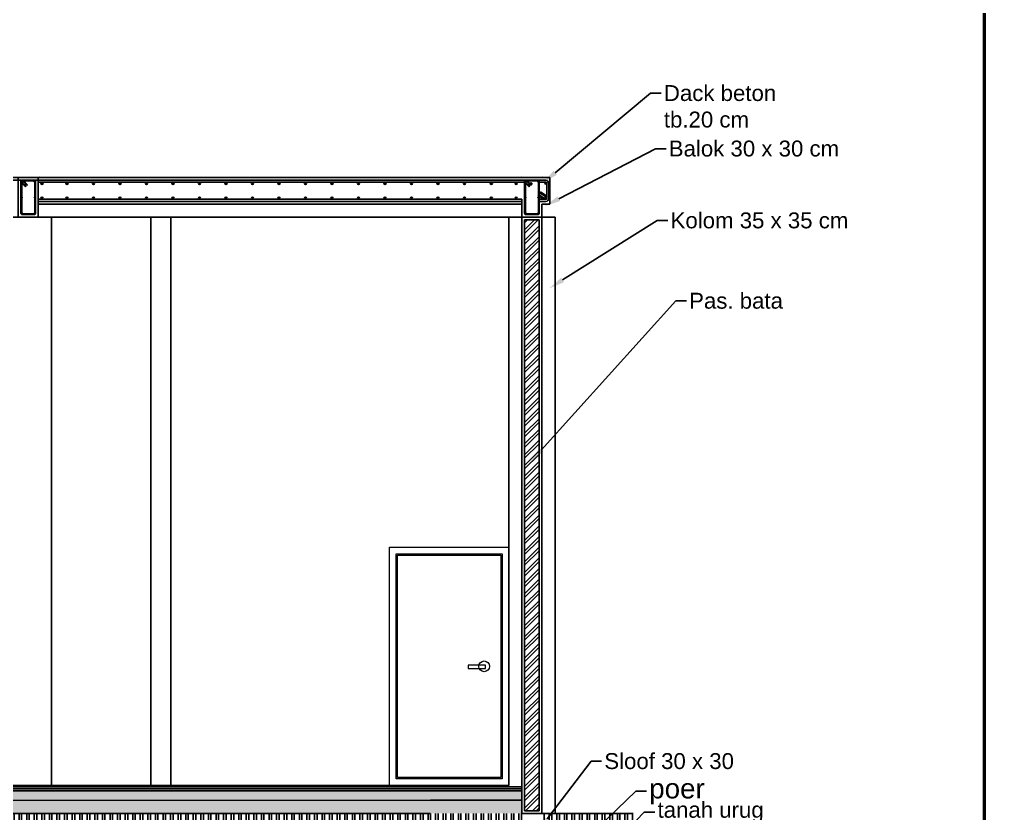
# Model space of a CAD drawing. Header units: centimetres. Extents: x -377343 to 693706, y 194584 to 813780.
# Drawn here: x 188999 to 189738, y 499347 to 499946 of the extents above; entities that cross this region are included whole.
import ezdxf
from ezdxf import colors
from ezdxf.entities.mleader import LeaderData, LeaderLine
from ezdxf.math import Vec2, Vec3

# ---------------------------------------------------------------- set-up
doc = ezdxf.new("R2010")
doc.units = ezdxf.units.CM
for name, color, linetype in [('bangunan', 40, 'Continuous'), ('Layer1', 7, 'Continuous'), ('PIPA', 11, 'Continuous')]:
    doc.layers.add(name, color=color, linetype=linetype)
doc.layers.add('KUZEN', color=130, linetype='Continuous', lineweight=9)
doc.layers.add('Legenda', color=252, linetype='Continuous', lineweight=20)
doc.styles.get("Standard").update_dxf_attribs({"font": 'arial.ttf'})
doc.linetypes.add('BATTING', pattern='A,0.00254,-2.54,[134,ltypeshp.shx,S=2.54,R=0,X=-2.54,Y=0],-5.08,[134,ltypeshp.shx,S=2.54,R=180,X=2.54,Y=0],-2.54', length=10.16254)

msp = doc.modelspace()

# ---------------------------------------------------------------- hatches: boundary and pattern name
at = {"layer": 'bangunan'}
h = msp.add_hatch(color=256, dxfattribs=at)
h.dxf.hatch_style = 1
h.paths.add_polyline_path([(189000.573, 499823.888, 1), (189001.573, 499823.888, 1)])
h = msp.add_hatch(color=256, dxfattribs=at)
h.dxf.hatch_style = 1
h.paths.add_polyline_path([(189000.573, 499823.888, 1), (189001.573, 499823.888, 1)])
h = msp.add_hatch(color=256, dxfattribs=at)
h.dxf.hatch_style = 1
h.paths.add_polyline_path([(189000.573, 499823.888, 1), (189001.573, 499823.888, 1)])
h = msp.add_hatch(color=256, dxfattribs=at)
h.dxf.hatch_style = 1
h.paths.add_polyline_path([(189010.373, 499823.888, -1), (189009.373, 499823.888, -1)])
h = msp.add_hatch(color=256, dxfattribs=at)
h.dxf.hatch_style = 1
h.paths.add_polyline_path([(189010.373, 499823.888, -1), (189009.373, 499823.888, -1)])
h = msp.add_hatch(color=256, dxfattribs=at)
h.dxf.hatch_style = 1
h.paths.add_polyline_path([(189380.644, 499823.888, 1), (189381.644, 499823.888, 1)])
h = msp.add_hatch(color=256, dxfattribs=at)
h.dxf.hatch_style = 1
h.paths.add_polyline_path([(189380.644, 499823.888, 1), (189381.644, 499823.888, 1)])
h = msp.add_hatch(color=256, dxfattribs=at)
h.dxf.hatch_style = 1
h.paths.add_polyline_path([(189380.644, 499823.888, 1), (189381.644, 499823.888, 1)])
h = msp.add_hatch(color=256, dxfattribs=at)
h.dxf.hatch_style = 1
h.paths.add_polyline_path([(189390.444, 499823.888, -1), (189389.444, 499823.888, -1)])
h = msp.add_hatch(color=256, dxfattribs=at)
h.dxf.hatch_style = 1
h.paths.add_polyline_path([(189390.444, 499823.888, -1), (189389.444, 499823.888, -1)])
h = msp.add_hatch(color=256, dxfattribs=at)
h.dxf.hatch_style = 1
h.paths.add_polyline_path([(189000.592, 499811.956, -1), (189001.592, 499811.956, -1)])
h = msp.add_hatch(color=256, dxfattribs=at)
h.dxf.hatch_style = 1
h.paths.add_polyline_path([(189010.392, 499811.956, 1), (189009.392, 499811.956, 1)])
h = msp.add_hatch(color=256, dxfattribs=at)
h.dxf.hatch_style = 1
h.paths.add_polyline_path([(189380.662, 499811.956, -1), (189381.662, 499811.956, -1)])
h = msp.add_hatch(color=256, dxfattribs=at)
h.dxf.hatch_style = 1
h.paths.add_polyline_path([(189390.462, 499811.956, 1), (189389.462, 499811.956, 1)])
h = msp.add_hatch(color=256, dxfattribs=at)
h.dxf.hatch_style = 1
h.paths.add_polyline_path([(189000.573, 499800.088, -1), (189001.573, 499800.088, -1)])
h = msp.add_hatch(color=256, dxfattribs=at)
h.dxf.hatch_style = 1
h.paths.add_polyline_path([(189010.373, 499800.088, 1), (189009.373, 499800.088, 1)])
h = msp.add_hatch(color=256, dxfattribs=at)
h.dxf.hatch_style = 1
h.paths.add_polyline_path([(189380.644, 499800.088, -1), (189381.644, 499800.088, -1)])
h = msp.add_hatch(color=256, dxfattribs=at)
h.dxf.hatch_style = 1
h.paths.add_polyline_path([(189390.444, 499800.088, 1), (189389.444, 499800.088, 1)])
at = {"layer": 'Layer1'}
h = msp.add_hatch(color=256, dxfattribs=at)
h.dxf.hatch_style = 1
h.paths.add_polyline_path([(189015.113, 499822.588, 1), (189016.713, 499822.588, 1)])
h = msp.add_hatch(color=256, dxfattribs=at)
h.dxf.hatch_style = 1
h.paths.add_polyline_path([(189035.551, 499822.588, -1), (189033.951, 499822.588, -1)])
h = msp.add_hatch(color=256, dxfattribs=at)
h.dxf.hatch_style = 1
h.paths.add_polyline_path([(189055.551, 499822.588, -1), (189053.951, 499822.588, -1)])
h = msp.add_hatch(color=256, dxfattribs=at)
h.dxf.hatch_style = 1
h.paths.add_polyline_path([(189075.551, 499822.588, -1), (189073.951, 499822.588, -1)])
h = msp.add_hatch(color=256, dxfattribs=at)
h.dxf.hatch_style = 1
h.paths.add_polyline_path([(189095.551, 499822.588, -1), (189093.951, 499822.588, -1)])
h = msp.add_hatch(color=256, dxfattribs=at)
h.dxf.hatch_style = 1
h.paths.add_polyline_path([(189115.551, 499822.588, -1), (189113.951, 499822.588, -1)])
h = msp.add_hatch(color=256, dxfattribs=at)
h.dxf.hatch_style = 1
h.paths.add_polyline_path([(189135.551, 499822.588, -1), (189133.951, 499822.588, -1)])
h = msp.add_hatch(color=256, dxfattribs=at)
h.dxf.hatch_style = 1
h.paths.add_polyline_path([(189155.551, 499822.588, -1), (189153.951, 499822.588, -1)])
h = msp.add_hatch(color=256, dxfattribs=at)
h.dxf.hatch_style = 1
h.paths.add_polyline_path([(189175.551, 499822.588, -1), (189173.951, 499822.588, -1)])
h = msp.add_hatch(color=256, dxfattribs=at)
h.dxf.hatch_style = 1
h.paths.add_polyline_path([(189195.551, 499822.588, -1), (189193.951, 499822.588, -1)])
h = msp.add_hatch(color=256, dxfattribs=at)
h.dxf.hatch_style = 1
h.paths.add_polyline_path([(189215.551, 499822.588, -1), (189213.951, 499822.588, -1)])
h = msp.add_hatch(color=256, dxfattribs=at)
h.dxf.hatch_style = 1
h.paths.add_polyline_path([(189235.551, 499822.588, -1), (189233.951, 499822.588, -1)])
h = msp.add_hatch(color=256, dxfattribs=at)
h.dxf.hatch_style = 1
h.paths.add_polyline_path([(189255.551, 499822.588, -1), (189253.951, 499822.588, -1)])
h = msp.add_hatch(color=256, dxfattribs=at)
h.dxf.hatch_style = 1
h.paths.add_polyline_path([(189275.551, 499822.588, -1), (189273.951, 499822.588, -1)])
h = msp.add_hatch(color=256, dxfattribs=at)
h.dxf.hatch_style = 1
h.paths.add_polyline_path([(189295.551, 499822.588, -1), (189293.951, 499822.588, -1)])
h = msp.add_hatch(color=256, dxfattribs=at)
h.dxf.hatch_style = 1
h.paths.add_polyline_path([(189315.551, 499822.588, -1), (189313.951, 499822.588, -1)])
h = msp.add_hatch(color=256, dxfattribs=at)
h.dxf.hatch_style = 1
h.paths.add_polyline_path([(189335.551, 499822.588, -1), (189333.951, 499822.588, -1)])
h = msp.add_hatch(color=256, dxfattribs=at)
h.dxf.hatch_style = 1
h.paths.add_polyline_path([(189355.724, 499822.588, -1), (189354.124, 499822.588, -1)])
h = msp.add_hatch(color=256, dxfattribs=at)
h.dxf.hatch_style = 1
h.paths.add_polyline_path([(189374.492, 499822.588, -1), (189372.892, 499822.588, -1)])
h = msp.add_hatch(color=256, dxfattribs=at)
h.dxf.hatch_style = 1
h.paths.add_polyline_path([(189384.331, 499822.262, -1), (189385.631, 499822.262, -1)])
h = msp.add_hatch(color=256, dxfattribs=at)
h.dxf.hatch_style = 1
h.paths.add_polyline_path([(189395.317, 499822.738, 1), (189396.917, 499822.738, 1)])
h = msp.add_hatch(color=256, dxfattribs=at)
h.dxf.hatch_style = 1
h.paths.add_polyline_path([(189395.317, 499822.738, 1), (189396.917, 499822.738, 1)])
h = msp.add_hatch(color=256, dxfattribs=at)
h.dxf.hatch_style = 1
h.paths.add_polyline_path([(189015.113, 499811.388, -1), (189016.713, 499811.388, -1)])
h = msp.add_hatch(color=256, dxfattribs=at)
h.dxf.hatch_style = 1
h.paths.add_polyline_path([(189035.551, 499811.388, 1), (189033.951, 499811.388, 1)])
h = msp.add_hatch(color=256, dxfattribs=at)
h.dxf.hatch_style = 1
h.paths.add_polyline_path([(189055.551, 499811.388, 1), (189053.951, 499811.388, 1)])
h = msp.add_hatch(color=256, dxfattribs=at)
h.dxf.hatch_style = 1
h.paths.add_polyline_path([(189075.551, 499811.388, 1), (189073.951, 499811.388, 1)])
h = msp.add_hatch(color=256, dxfattribs=at)
h.dxf.hatch_style = 1
h.paths.add_polyline_path([(189095.551, 499811.388, 1), (189093.951, 499811.388, 1)])
h = msp.add_hatch(color=256, dxfattribs=at)
h.dxf.hatch_style = 1
h.paths.add_polyline_path([(189115.551, 499811.388, 1), (189113.951, 499811.388, 1)])
h = msp.add_hatch(color=256, dxfattribs=at)
h.dxf.hatch_style = 1
h.paths.add_polyline_path([(189135.551, 499811.388, 1), (189133.951, 499811.388, 1)])
h = msp.add_hatch(color=256, dxfattribs=at)
h.dxf.hatch_style = 1
h.paths.add_polyline_path([(189155.551, 499811.388, 1), (189153.951, 499811.388, 1)])
h = msp.add_hatch(color=256, dxfattribs=at)
h.dxf.hatch_style = 1
h.paths.add_polyline_path([(189175.551, 499811.388, 1), (189173.951, 499811.388, 1)])
h = msp.add_hatch(color=256, dxfattribs=at)
h.dxf.hatch_style = 1
h.paths.add_polyline_path([(189195.551, 499811.388, 1), (189193.951, 499811.388, 1)])
h = msp.add_hatch(color=256, dxfattribs=at)
h.dxf.hatch_style = 1
h.paths.add_polyline_path([(189215.551, 499811.388, 1), (189213.951, 499811.388, 1)])
h = msp.add_hatch(color=256, dxfattribs=at)
h.dxf.hatch_style = 1
h.paths.add_polyline_path([(189235.551, 499811.388, 1), (189233.951, 499811.388, 1)])
h = msp.add_hatch(color=256, dxfattribs=at)
h.dxf.hatch_style = 1
h.paths.add_polyline_path([(189255.551, 499811.388, 1), (189253.951, 499811.388, 1)])
h = msp.add_hatch(color=256, dxfattribs=at)
h.dxf.hatch_style = 1
h.paths.add_polyline_path([(189275.551, 499811.388, 1), (189273.951, 499811.388, 1)])
h = msp.add_hatch(color=256, dxfattribs=at)
h.dxf.hatch_style = 1
h.paths.add_polyline_path([(189295.551, 499811.388, 1), (189293.951, 499811.388, 1)])
h = msp.add_hatch(color=256, dxfattribs=at)
h.dxf.hatch_style = 1
h.paths.add_polyline_path([(189315.551, 499811.388, 1), (189313.951, 499811.388, 1)])
h = msp.add_hatch(color=256, dxfattribs=at)
h.dxf.hatch_style = 1
h.paths.add_polyline_path([(189335.551, 499811.388, 1), (189333.951, 499811.388, 1)])
h = msp.add_hatch(color=256, dxfattribs=at)
h.dxf.hatch_style = 1
h.paths.add_polyline_path([(189355.724, 499811.388, 1), (189354.124, 499811.388, 1)])
h = msp.add_hatch(color=256, dxfattribs=at)
h.dxf.hatch_style = 1
h.paths.add_polyline_path([(189374.492, 499811.388, -1), (189372.892, 499811.388, -1)])
h = msp.add_hatch(color=256, dxfattribs=at)
h.dxf.hatch_style = 1
h.paths.add_polyline_path([(189395.319, 499811.388, -1), (189396.919, 499811.388, -1)])
h = msp.add_hatch(color=256, dxfattribs=at)
h.dxf.hatch_style = 1
h.paths.add_polyline_path([(189395.319, 499811.388, -1), (189396.919, 499811.388, -1)])
h = msp.add_hatch(dxfattribs=at)
h.set_pattern_fill('ANSI32', color=256, scale=0.6)
h.set_pattern_definition([(45, (189142.8116, 493383.524), (-4.041115, 4.041115), []), (45, (189145.506, 493383.524), (-4.041115, 4.041115), [])])
h.paths.add_polyline_path([(189391.044, 499794.988), (189380.044, 499794.988), (189380.044, 499348.988), (189391.044, 499348.988)])
at = {"layer": 'Layer1', "lineweight": 5, "ltscale": 0.5}
h = msp.add_hatch(dxfattribs=at)
h.set_pattern_fill('AR-CONC', color=256, scale=0.09)
h.set_pattern_definition([(50, (187242.812, 493383.524), (16.39662, -1.434518), [1.7145, -18.8595]), (355, (187242.812, 493383.524), (-3.17191, 17.195116), [1.3716, -15.087653]), (100.45144, (187244.178, 493383.404), (13.224712, 15.760598), [1.4571, -16.02812]), (46.1842, (187242.812, 493388.096), (24.397114, -3.78381), [2.57175, -28.28925]), (96.63556, (187244.845, 493387.78), (21.36637, 22.26835), [2.18565, -24.0422]), (351.18415, (187242.812, 493388.096), (21.36637, 22.26835), [2.0574, -22.63138]), (21, (187245.098, 493386.953), (13.645295, -9.203868), [1.7145, -18.8595]), (326, (187245.098, 493386.953), (5.562183, 16.576917), [1.3716, -15.0876]), (71.45144, (187246.235, 493386.186), (19.207478, 7.37305), [1.4571, -16.028094]), (37.5, (187242.8116, 493383.524), (0.2779743, 7.6099535), [0, -14.90472, 0, -15.3162, 0, -15.14475]), (7.5, (187242.812, 493383.524), (6.01377, 9.016252), [0, -8.73252, 0, -14.56182, 0, -5.77215]), (327.5, (187237.714, 493383.524), (12.2031536, -0.515587), [0, -5.715, 0, -17.8308, 0, -23.6601]), (317.5, (187235.428, 493383.524), (13.331626, 2.288384), [0, -7.4295, 0, -11.84148, 0, -16.8021])])
h.paths.add_polyline_path([(187478.044, 499363.988), (187478.044, 499356.988)])
h.paths.add_polyline_path([(189378.044, 499363.988), (187493.044, 499363.988), (187493.044, 499356.988), (189378.044, 499356.988)])
h = msp.add_hatch(dxfattribs=at)
h.set_pattern_fill('AR-SAND', color=256, scale=0.08)
h.set_pattern_definition([(37.5, (187242.8116, 493383.5237), (-0.1280025, 3.9153059), [0, -3.08864, 0, -3.4544, 0, -3.302]), (7.5, (187242.8116, 493383.524), (3.5961863, 5.734601), [0, -1.66624, 0, -2.78384, 0, -1.0668]), (327.5, (187240.3123, 493383.5237), (6.327939, 0.0114975), [0, -1.016, 0, -3.6576, 0, -4.7752]), (317.5, (187240.3123, 493383.524), (6.1084516, 1.7834346), [0, -0.508, 0, -2.39776, 0, -2.7432])])
h.paths.add_polyline_path([(187478.044, 499356.988), (187478.044, 499346.988)])
h.paths.add_polyline_path([(189378.044, 499356.988), (187493.044, 499356.988), (187493.044, 499346.988), (189378.044, 499346.988)])
at = {"layer": 'Layer1'}
h = msp.add_hatch(dxfattribs=at)
h.set_pattern_fill('ANSI32', color=256, scale=0.6, angle=45)
h.set_pattern_definition([(90, (6690.119, 7902.535), (-5.715, 0), []), (90, (6692.024, 7904.44), (-5.715, 0), [])])
h.paths.add_polyline_path([(189378.044, 499346.988), (189308.802, 499346.988), (187493.044, 499346.988), (187493.044, 499316.988), (187500.544, 499316.988), (187500.544, 499246.988), (187525.544, 499246.988), (187525.544, 499316.988), (189308.802, 499316.988), (189345.544, 499316.988), (189345.544, 499246.988), (189370.544, 499246.988), (189370.544, 499316.988), (189378.044, 499316.988)])
h.paths.add_polyline_path([(187478.044, 499346.988), (187408.802, 499346.988), (187408.802, 499316.988), (187445.544, 499316.988), (187445.544, 499246.988), (187470.544, 499246.988), (187470.544, 499316.988), (187478.044, 499316.988)])
h.paths.add_polyline_path([(189461.939, 499346.988), (189393.044, 499346.988), (189393.044, 499316.988), (189400.544, 499316.988), (189400.544, 499246.988), (189425.544, 499246.988), (189425.544, 499316.988), (189461.939, 499316.988)])

# ---------------------------------------------------------------- linework, layer by layer
at = {"linetype": 'Continuous'}
for p, q in [((189013.629, 499827.913), (189013.629, 499827.913)), ((189377.388, 499827.913), (189377.388, 499827.913)), ((189393.7, 499827.913), (189393.7, 499827.913)), ((189377.134, 499347.913, 1114.687), (189377.134, 499347.913, 1114.687)), ((189393.445, 499347.913, 1114.687), (189393.445, 499347.913, 1114.687))]:
    msp.add_line(p, q, dxfattribs=at)
msp.add_lwpolyline([(188997.973, 499796.988), (189012.973, 499796.988), (189012.973, 499826.988), (188997.973, 499826.988)], close=True)
msp.add_lwpolyline([(188997.973, 499796.988), (189012.973, 499796.988), (189012.973, 499826.988), (188997.973, 499826.988)], close=True)
msp.add_lwpolyline([(189378.044, 499810.588), (189378.044, 499796.988), (189393.044, 499796.988), (189393.044, 499806.988)])
msp.add_lwpolyline([(189378.044, 499810.588), (189378.044, 499796.988), (189393.044, 499796.988), (189393.044, 499806.988)])
at = {"layer": 'bangunan'}
for p, q in [((189000.573, 499822.832), (189003.407, 499819.999)), ((189000.573, 499822.832), (189003.407, 499819.999)), ((189000.72, 499823.534), (189003.831, 499820.423)), ((189000.72, 499823.534), (189003.831, 499820.423)), ((189001.427, 499824.241), (189004.538, 499821.13)), ((189001.427, 499824.241), (189004.538, 499821.13)), ((189001.851, 499824.666), (189004.962, 499821.554)), ((189001.851, 499824.666), (189004.962, 499821.554)), ((189380.644, 499822.832), (189383.477, 499819.999)), ((189380.644, 499822.832), (189383.477, 499819.999)), ((189380.79, 499823.534), (189383.902, 499820.423)), ((189380.79, 499823.534), (189383.902, 499820.423)), ((189381.497, 499824.241), (189384.609, 499821.13)), ((189381.497, 499824.241), (189384.609, 499821.13)), ((189381.922, 499824.666), (189385.033, 499821.554)), ((189381.922, 499824.666), (189385.033, 499821.554)), ((189003.831, 499820.423), (189003.407, 499819.999)), ((189004.962, 499821.554), (189004.538, 499821.13)), ((189383.902, 499820.423), (189383.477, 499819.999)), ((189385.033, 499821.554), (189384.609, 499821.13))]:
    msp.add_line(p, q, dxfattribs=at)
for points in [[(189001.073, 499798.988), (189009.873, 499798.988, 0.4142136), (189010.973, 499800.088), (189010.973, 499823.888, 0.4142136), (189009.873, 499824.988), (189001.073, 499824.988, 0.4142136), (188999.973, 499823.888), (188999.973, 499800.088, 0.4142136)], [(189001.073, 499798.988), (189009.873, 499798.988, 0.4142136), (189010.973, 499800.088), (189010.973, 499823.888, 0.4142136), (189009.873, 499824.988), (189001.073, 499824.988, 0.4142136), (188999.973, 499823.888), (188999.973, 499800.088, 0.4142136)], [(189381.144, 499798.988), (189389.944, 499798.988, 0.4142136), (189391.044, 499800.088), (189391.044, 499823.888, 0.4142136), (189389.944, 499824.988), (189381.144, 499824.988, 0.4142136), (189380.044, 499823.888), (189380.044, 499800.088, 0.4142136)], [(189381.144, 499798.988), (189389.944, 499798.988, 0.4142136), (189391.044, 499800.088), (189391.044, 499823.888, 0.4142136), (189389.944, 499824.988), (189381.144, 499824.988, 0.4142136), (189380.044, 499823.888), (189380.044, 499800.088, 0.4142136)]]:
    msp.add_lwpolyline(points, format="xyb", close=True, dxfattribs=at)
for points in [[(189001.073, 499824.388), (189001.073, 499824.388, 0.4142136), (189000.573, 499823.888), (189000.573, 499800.088, 0.4142136), (189001.073, 499799.588), (189009.873, 499799.588, 0.4142136), (189010.373, 499800.088), (189010.373, 499823.888, 0.4142136), (189009.873, 499824.388), (189002.129, 499824.388)], [(189001.073, 499824.388), (189001.073, 499824.388, 0.4142136), (189000.573, 499823.888), (189000.573, 499800.088, 0.4142136), (189001.073, 499799.588), (189009.873, 499799.588, 0.4142136), (189010.373, 499800.088), (189010.373, 499823.888, 0.4142136), (189009.873, 499824.388), (189002.129, 499824.388)], [(189381.144, 499824.388), (189381.144, 499824.388, 0.4142136), (189380.644, 499823.888), (189380.644, 499800.088, 0.4142136), (189381.144, 499799.588), (189389.944, 499799.588, 0.4142136), (189390.444, 499800.088), (189390.444, 499823.888, 0.4142136), (189389.944, 499824.388), (189382.2, 499824.388)], [(189381.144, 499824.388), (189381.144, 499824.388, 0.4142136), (189380.644, 499823.888), (189380.644, 499800.088, 0.4142136), (189381.144, 499799.588), (189389.944, 499799.588, 0.4142136), (189390.444, 499800.088), (189390.444, 499823.888, 0.4142136), (189389.944, 499824.388), (189382.2, 499824.388)]]:
    msp.add_lwpolyline(points, format="xyb", dxfattribs=at)
for centre in [(189001.073, 499823.888), (189381.144, 499823.888)]:
    msp.add_circle(centre, 0.5, dxfattribs=at)
for centre in [(189001.073, 499823.888), (189381.144, 499823.888)]:
    msp.add_arc(centre, 1.1, 45, 180, dxfattribs=at)
at = {"layer": 'KUZEN'}
for points in [[(189368.115, 499367.988), (189278.115, 499367.988), (189278.115, 499547.988), (189368.115, 499547.988)], [(189363.115, 499372.988), (189283.115, 499372.988), (189283.115, 499542.988), (189363.115, 499542.988)], [(189362.115, 499373.988), (189284.115, 499373.988), (189284.115, 499541.988), (189362.115, 499541.988)], [(189350.531, 499459.011), (189337.414, 499459.011), (189337.414, 499456.313), (189350.531, 499456.313)]]:
    msp.add_lwpolyline(points, close=True, dxfattribs=at)
msp.add_circle((189349.546, 499457.988), 4.052, dxfattribs=at)
at = {"layer": 'Layer1'}
for p, q in [((189399.134, 499826.988), (189399.134, 499806.988)), ((189392.122, 499816.14, -1114.687), (189391.663, 499815.485, -1114.687)), ((189396.578, 499812.043, -1114.687), (189391.663, 499815.485, -1114.687)), ((189396.767, 499812.887, -1114.687), (189392.122, 499816.14, -1114.687)), ((189394.472, 499810.588, -1114.687), (189390.286, 499813.519, -1114.687)), ((189390.745, 499814.174, -1114.687), (189390.301, 499813.509, -1114.687)), ((189395.66, 499810.733, -1114.687), (189390.745, 499814.174, -1114.687)), ((189378.044, 499806.988), (189369.134, 499806.988)), ((189399.134, 499806.988), (189393.044, 499806.988)), ((187468.044, 499796.988, 1114.588), (189403.044, 499796.988)), ((189023.044, 499367.988), (189023.044, 499796.988)), ((189098.115, 499367.988), (189098.115, 499796.988)), ((189113.115, 499367.988), (189113.115, 499796.988)), ((189368.115, 499796.988), (189368.115, 499367.988)), ((189393.044, 499346.988), (189393.044, 499796.988)), ((189403.044, 499796.988), (189403.044, 499346.988)), ((187493.044, 499367.988, 1114.687), (189368.115, 499367.988, 1114.687)), ((187493.044, 499366.988, 1114.687), (189378.044, 499366.988, 1114.687)), ((189378.044, 499366.988, 1114.687), (189309.149, 499366.988, 1114.687)), ((187493.044, 499363.988, 1114.687), (189308.802, 499363.988, 1114.687)), ((189378.044, 499363.988, 1114.687), (189286.715, 499363.988, 1114.687)), ((189378.044, 499356.988, 1114.687), (189309.149, 499356.988, 1114.687)), ((187493.044, 499346.988, 1114.687), (189308.802, 499346.988, 1114.687)), ((189393.044, 499346.988, 1114.687), (189461.939, 499346.988, 1114.687))]:
    msp.add_line(p, q, dxfattribs=at)
at = {"layer": 'Layer1', "linetype": 'BATTING', "ltscale": 0.13}
msp.add_line((187493.044, 499365.488, 1114.687), (189378.044, 499365.488, 1114.687), dxfattribs=at)
at = {"layer": 'Layer1', "lineweight": 5, "ltscale": 0.5}
msp.add_line((187493.044, 499356.988, 1114.687), (189352.181, 499356.988, 1114.687), dxfattribs=at)
at = {"layer": 'Layer1'}
for points in [[(187470.367, 499806.988), (187470.367, 499826.988), (189399.134, 499826.988)], [(189012.973, 499823.388), (189380.044, 499823.388)], [(189378.044, 499810.588), (189012.973, 499810.588)], [(189369.134, 499806.988), (189012.973, 499806.988)], [(189380.044, 499787.508), (189380.044, 499348.988), (189391.044, 499348.988), (189391.044, 499787.508)]]:
    msp.add_lwpolyline(points, dxfattribs=at)
at = {"layer": 'Layer1', "elevation": -39.986}
msp.add_lwpolyline([(188632.973, 499824.988), (189396.117, 499824.988, -0.4142136), (189398.367, 499822.738), (189398.367, 499811.238, -0.4142136), (189396.117, 499808.988), (189391.044, 499808.988)], format="xyb", dxfattribs=at)
at = {"layer": 'Layer1'}
msp.add_lwpolyline([(189391.044, 499823.388), (189396.117, 499823.388, -0.4142136), (189396.767, 499822.738), (189396.767, 499811.238, -0.4142136), (189396.117, 499810.588), (189391.044, 499810.588)], format="xyb", dxfattribs=at)
for points, elevation in [([(189378.044, 499808.988), (189012.973, 499808.988)], -39.986), ([(187408.802, 499346.988), (189308.802, 499346.988)], 1114.687)]:
    msp.add_lwpolyline(points, dxfattribs=dict(at, elevation=elevation))
for points in [[(189378.044, 499346.988), (189393.044, 499346.988), (189393.044, 499796.988), (189378.044, 499796.988)], [(189380.044, 499348.988), (189391.044, 499348.988), (189391.044, 499794.988), (189380.044, 499794.988)]]:
    msp.add_lwpolyline(points, close=True, dxfattribs=at)
for centre, radius in [((189015.913, 499822.588, -1114.687), 0.8), ((189034.751, 499822.588), 0.8), ((189054.751, 499822.588), 0.8), ((189074.751, 499822.588, 1114.687), 0.8), ((189094.751, 499822.588, 1114.687), 0.8), ((189114.751, 499822.588, 1114.687), 0.8), ((189134.751, 499822.588, 1114.687), 0.8), ((189154.751, 499822.588, 1114.687), 0.8), ((189174.751, 499822.588, 1114.687), 0.8), ((189194.751, 499822.588, 1114.687), 0.8), ((189214.751, 499822.588, 1114.687), 0.8), ((189234.751, 499822.588, 1114.687), 0.8), ((189254.751, 499822.588, 1114.687), 0.8), ((189274.751, 499822.588, 1114.687), 0.8), ((189294.751, 499822.588, 1114.687), 0.8), ((189314.751, 499822.588, 1114.687), 0.8), ((189334.751, 499822.588, 1114.687), 0.8), ((189354.924, 499822.588), 0.8), ((189373.692, 499822.588, -1114.687), 0.8), ((189384.981, 499822.262, 39.986), 0.65), ((189396.117, 499822.738), 0.8), ((189396.117, 499822.738, -1114.687), 0.8), ((189015.913, 499811.388, -1114.687), 0.8), ((189034.751, 499811.388), 0.8), ((189054.751, 499811.388), 0.8), ((189074.751, 499811.388, 1114.687), 0.8), ((189094.751, 499811.388, 1114.687), 0.8), ((189114.751, 499811.388, 1114.687), 0.8), ((189134.751, 499811.388, 1114.687), 0.8), ((189154.751, 499811.388, 1114.687), 0.8), ((189174.751, 499811.388, 1114.687), 0.8), ((189194.751, 499811.388, 1114.687), 0.8), ((189214.751, 499811.388, 1114.687), 0.8), ((189234.751, 499811.388, 1114.687), 0.8), ((189254.751, 499811.388, 1114.687), 0.8), ((189274.751, 499811.388, 1114.687), 0.8), ((189294.751, 499811.388, 1114.687), 0.8), ((189314.751, 499811.388, 1114.687), 0.8), ((189334.751, 499811.388, 1114.687), 0.8), ((189354.924, 499811.388), 0.8), ((189373.692, 499811.388, -1114.687), 0.8), ((189396.119, 499811.388, -1114.687), 0.8), ((189396.119, 499811.388, -2229.375), 0.8)]:
    msp.add_circle(centre, radius, dxfattribs=at)
at = {"layer": 'Legenda', "color": 1, "lineweight": 50}
msp.add_lwpolyline([(187299.922, 500642.666), (189726.821, 500642.666), (189726.821, 498624.103), (187299.922, 498624.103)], close=True, dxfattribs=at)
at = {"layer": 'PIPA', "lineweight": 35, "extrusion": (0, 0.816497, 0.57735), "elevation": 193451.324}
msp.add_lwpolyline([(-421704.212, -325591.681), (-159560.265, -63447.734), (377343.333, -600351.331), (-158232.47, -1135927.133), (-693706.405, -600453.199), (-454216.825, -360963.619)], dxfattribs=at)

# ---------------------------------------------------------------- leaders
at = {"layer": 'Layer1'}
ml = msp.add_multileader_mtext('Standard', dxfattribs=at)
ml.set_content('Dack beton \\Ptb.20 cm', color=256)
ml.set_leader_properties()
ml.build(insert=Vec2(0, 0))
ml.multileader.update_dxf_attribs({"arrow_head_size": 12})
ctx = ml.context
ctx.base_point, ctx.char_height, ctx.arrow_head_size, ctx.plane_origin = Vec3(189483.153, 499890.648), 12, 12, Vec3(189393.976, 499822.951)
notes = []
notes.append((ctx, [(0, (1, 1, 0), (189475.153, 499890.648), (1, 0), 8, [(0, [(189393.976, 499822.951)], 0, [])])]))
ctx.mtext.insert, ctx.mtext.flow_direction = Vec3(189485.153, 499896.751), 5
ml = msp.add_multileader_mtext('Standard', dxfattribs=at)
ml.set_content('Balok 30 x 30 cm', color=256)
ml.set_leader_properties()
ml.build(insert=Vec2(0, 0))
ml.multileader.update_dxf_attribs({"arrow_head_size": 12})
ctx = ml.context
ctx.base_point, ctx.char_height, ctx.arrow_head_size, ctx.plane_origin = Vec3(189486.847, 499848.768), 12, 12, Vec3(189395.295, 499805.435)
notes.append((ctx, [(0, (1, 1, 0), (189478.847, 499848.768), (1, 0), 8, [(0, [(189395.295, 499805.435)], 0, [])])]))
ctx.mtext.insert, ctx.mtext.flow_direction = Vec3(189488.847, 499854.874), 5
ml = msp.add_multileader_mtext('Standard', dxfattribs=at)
ml.set_content('Kolom 35 x 35 cm', color=256)
ml.set_leader_properties()
ml.build(insert=Vec2(0, 0))
ml.multileader.update_dxf_attribs({"arrow_head_size": 12})
ctx = ml.context
ctx.base_point, ctx.char_height, ctx.arrow_head_size, ctx.plane_origin = Vec3(189488.228, 499794.533), 12, 12, Vec3(189398.567, 499743.27)
notes.append((ctx, [(0, (1, 1, 0), (189480.228, 499794.533), (1, 0), 8, [(0, [(189398.567, 499743.27)], 0, [])])]))
ctx.mtext.insert, ctx.mtext.flow_direction = Vec3(189490.228, 499800.64), 5
ml = msp.add_multileader_mtext('Standard', dxfattribs=at)
ml.set_content('Pas. bata', color=256)
ml.set_leader_properties()
ml.build(insert=Vec2(0, 0))
ml.multileader.update_dxf_attribs({"arrow_head_size": 12})
ctx = ml.context
ctx.base_point, ctx.char_height, ctx.arrow_head_size, ctx.plane_origin = Vec3(189502.208, 499733.875), 12, 12, Vec3(189384.527, 499612.375)
notes.append((ctx, [(0, (1, 1, 0), (189494.208, 499733.875), (1, 0), 8, [(0, [(189384.527, 499612.375)], 0, [])])]))
ctx.mtext.insert, ctx.mtext.flow_direction = Vec3(189504.208, 499739.973), 5
ml = msp.add_multileader_mtext('Standard', dxfattribs=at)
ml.set_content('Sloof 30 x 30', color=256)
ml.set_leader_properties()
ml.build(insert=Vec2(0, 0))
ml.multileader.update_dxf_attribs({"arrow_head_size": 12})
ctx = ml.context
ctx.base_point, ctx.char_height, ctx.arrow_head_size, ctx.plane_origin = Vec3(189438.222, 499386.373), 12, 12, Vec3(189389.806, 499333.331)
notes.append((ctx, [(0, (1, 1, 0), (189430.222, 499386.373), (1, 0), 8, [(0, [(189389.806, 499333.331)], 0, [])])]))
ctx.mtext.insert, ctx.mtext.flow_direction = Vec3(189440.222, 499392.479), 5
ml = msp.add_multileader_mtext('Standard', dxfattribs=at)
ml.set_content('poer', color=256)
ml.set_leader_properties()
ml.build(insert=Vec2(0, 0))
ml.multileader.update_dxf_attribs({"arrow_head_size": 12})
ctx = ml.context
ctx.base_point, ctx.char_height, ctx.arrow_head_size, ctx.plane_origin = Vec3(189472.098, 499363.713), 15, 12, Vec3(189393.704, 499296.488)
notes.append((ctx, [(0, (1, 1, 0), (189464.098, 499363.713), (1, 0), 8, [(0, [(189393.704, 499296.488)], 0, [])])]))
ctx.mtext.insert, ctx.mtext.flow_direction = Vec3(189474.098, 499373.295), 5
ml = msp.add_multileader_mtext('Standard', dxfattribs=at)
ml.set_content('tanah urug', color=256)
ml.set_leader_properties()
ml.build(insert=Vec2(0, 0))
ml.multileader.update_dxf_attribs({"arrow_head_size": 12})
ctx = ml.context
ctx.base_point, ctx.char_height, ctx.arrow_head_size, ctx.plane_origin = Vec3(189478.362, 499347.945), 12, 12, Vec3(189415.586, 499291.586)
notes.append((ctx, [(0, (1, 1, 0), (189470.362, 499347.945), (1, 0), 8, [(0, [(189415.586, 499291.586)], 0, [])])]))
ctx.mtext.insert, ctx.mtext.flow_direction = Vec3(189480.362, 499355.709), 5
for ctx, leaders in notes:
    for number, flags, end, landing, length, lines in leaders:
        leader = LeaderData()
        leader.index, (leader.has_last_leader_line, leader.has_dogleg_vector, leader.attachment_direction) = number, flags
        leader.last_leader_point, leader.dogleg_vector, leader.dogleg_length = Vec3(end), Vec3(landing), length
        for number, points, colour, breaks in lines:
            line = LeaderLine()
            line.index, line.vertices, line.color, line.breaks = number, Vec3.list(points), colors.encode_raw_color(colour), breaks
            leader.lines.append(line)
        ctx.leaders.append(leader)

doc.saveas('drawing.dxf')
